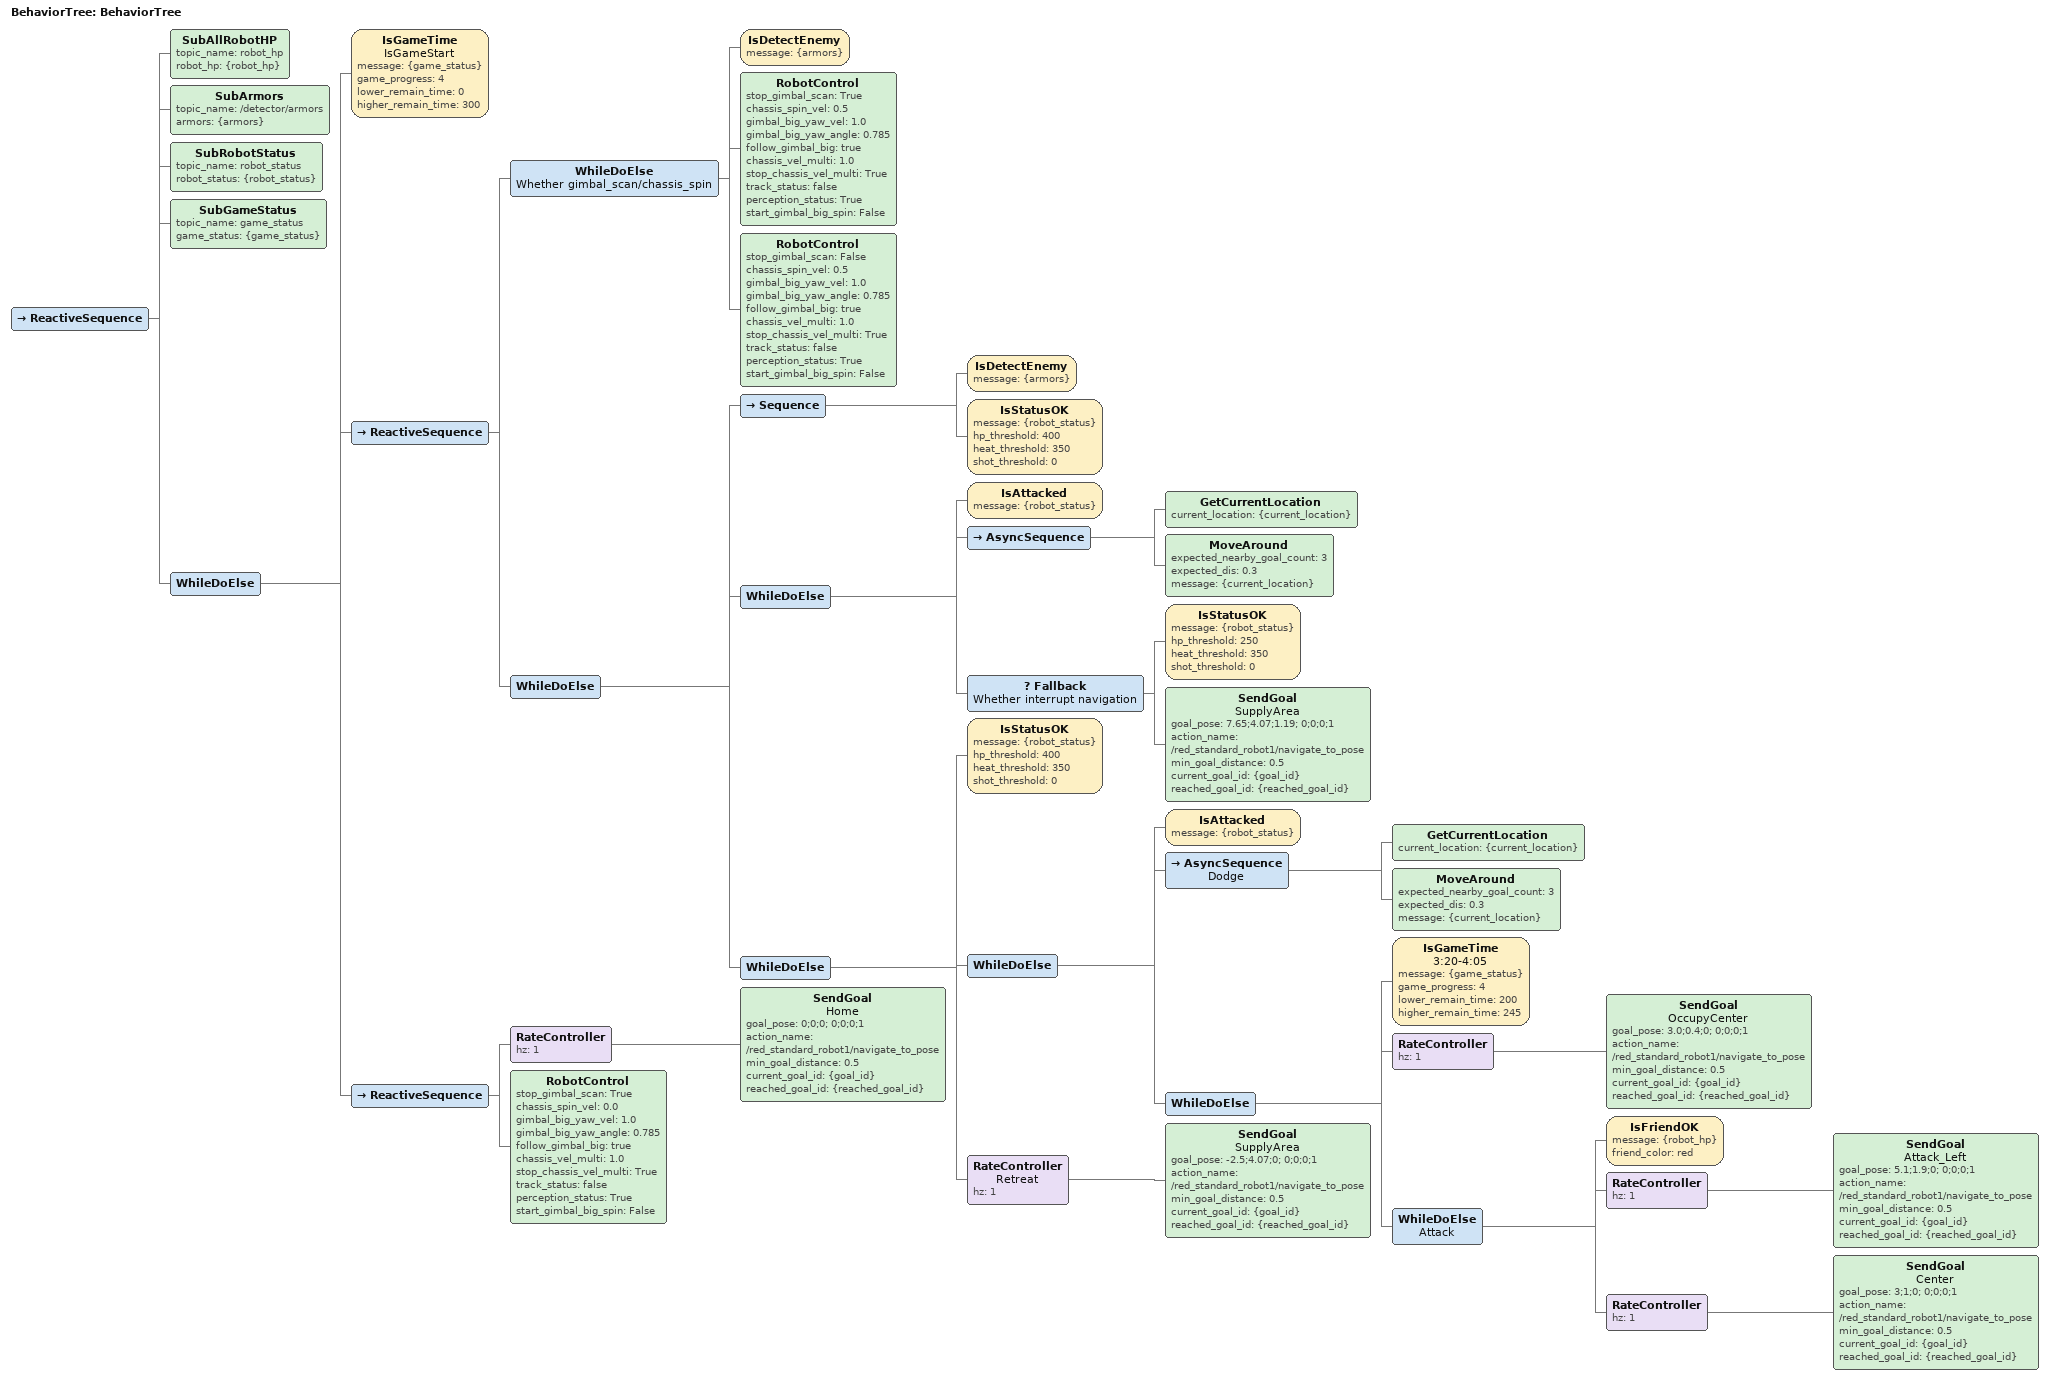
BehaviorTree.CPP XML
<?xml version="1.0" encoding="UTF-8"?>
<root BTCPP_format="4"
      main_tree_to_execute="BehaviorTree">
  <BehaviorTree ID="BehaviorTree">
    <ReactiveSequence>
      <SubAllRobotHP topic_name="robot_hp"
                     robot_hp="{robot_hp}"/>
      <SubArmors topic_name="/detector/armors"
                 armors="{armors}"/>
      <SubRobotStatus topic_name="robot_status"
                      robot_status="{robot_status}"/>
      <SubGameStatus topic_name="game_status"
                     game_status="{game_status}"/>
      <WhileDoElse>
        <IsGameTime name="IsGameStart"
                    message="{game_status}"
                    game_progress="4"
                    lower_remain_time="0"
                    higher_remain_time="300"/>
        <ReactiveSequence>
          <WhileDoElse name="Whether gimbal_scan/chassis_spin">
            <IsDetectEnemy message="{armors}"/>
            <RobotControl stop_gimbal_scan="True"
                          chassis_spin_vel="0.5"
                          gimbal_big_yaw_vel="1.0"
                          gimbal_big_yaw_angle="0.785"
                          follow_gimbal_big="true"
                          chassis_vel_multi="1.0"
                          stop_chassis_vel_multi="True"
                          track_status="false"
                          perception_status="True"
                          start_gimbal_big_spin="False"/>
            <RobotControl stop_gimbal_scan="False"
                          chassis_spin_vel="0.5"
                          gimbal_big_yaw_vel="1.0"
                          gimbal_big_yaw_angle="0.785"
                          follow_gimbal_big="true"
                          chassis_vel_multi="1.0"
                          stop_chassis_vel_multi="True"
                          track_status="false"
                          perception_status="True"
                          start_gimbal_big_spin="False"/>
          </WhileDoElse>
          <WhileDoElse>
            <Sequence>
              <IsDetectEnemy message="{armors}"/>
              <IsStatusOK message="{robot_status}"
                          hp_threshold="400"
                          heat_threshold="350"
                          shot_threshold="0"/>
            </Sequence>
            <WhileDoElse>
              <IsAttacked message="{robot_status}"/>
              <AsyncSequence>
                <GetCurrentLocation current_location="{current_location}"/>
                <MoveAround expected_nearby_goal_count="3"
                            expected_dis="0.3"
                            message="{current_location}"/>
              </AsyncSequence>
              <Fallback name="Whether interrupt navigation">
                <IsStatusOK message="{robot_status}"
                            hp_threshold="250"
                            heat_threshold="350"
                            shot_threshold="0"/>
                <SendGoal name="SupplyArea"
                          goal_pose="7.65;4.07;1.19; 0;0;0;1"
                          action_name="/red_standard_robot1/navigate_to_pose"
                          min_goal_distance="0.5"
                          current_goal_id="{goal_id}"
                          reached_goal_id="{reached_goal_id}"/>
              </Fallback>
            </WhileDoElse>
            <WhileDoElse>
              <IsStatusOK message="{robot_status}"
                          hp_threshold="400"
                          heat_threshold="350"
                          shot_threshold="0"/>
              <WhileDoElse>
                <IsAttacked message="{robot_status}"/>
                <AsyncSequence name="Dodge">
                  <GetCurrentLocation current_location="{current_location}"/>
                  <MoveAround expected_nearby_goal_count="3"
                              expected_dis="0.3"
                              message="{current_location}"/>
                </AsyncSequence>
                <WhileDoElse>
                  <IsGameTime name="3:20-4:05"
                              message="{game_status}"
                              game_progress="4"
                              lower_remain_time="200"
                              higher_remain_time="245"/>
                  <RateController hz="1">
                    <SendGoal name="OccupyCenter"
                              goal_pose="3.0;0.4;0; 0;0;0;1"
                              action_name="/red_standard_robot1/navigate_to_pose"
                              min_goal_distance="0.5"
                              current_goal_id="{goal_id}"
                              reached_goal_id="{reached_goal_id}"/>
                  </RateController>
                  <WhileDoElse name="Attack">
                    <IsFriendOK message="{robot_hp}"
                                friend_color="red"/>
                    <RateController hz="1">
                      <SendGoal name="Attack_Left"
                                goal_pose="5.1;1.9;0; 0;0;0;1"
                                action_name="/red_standard_robot1/navigate_to_pose"
                                min_goal_distance="0.5"
                                current_goal_id="{goal_id}"
                                reached_goal_id="{reached_goal_id}"/>
                    </RateController>
                    <RateController hz="1">
                      <SendGoal name="Center"
                                goal_pose="3;1;0; 0;0;0;1"
                                action_name="/red_standard_robot1/navigate_to_pose"
                                min_goal_distance="0.5"
                                current_goal_id="{goal_id}"
                                reached_goal_id="{reached_goal_id}"/>
                    </RateController>
                  </WhileDoElse>
                </WhileDoElse>
              </WhileDoElse>
              <RateController name="Retreat"
                              hz="1">
                <SendGoal name="SupplyArea"
                          goal_pose="-2.5;4.07;0; 0;0;0;1"
                          action_name="/red_standard_robot1/navigate_to_pose"
                          min_goal_distance="0.5"
                          current_goal_id="{goal_id}"
                          reached_goal_id="{reached_goal_id}"/>
              </RateController>
            </WhileDoElse>
          </WhileDoElse>
        </ReactiveSequence>
        <ReactiveSequence>
          <RateController hz="1">
            <SendGoal name="Home"
                      goal_pose="0;0;0; 0;0;0;1"
                      action_name="/red_standard_robot1/navigate_to_pose"
                      min_goal_distance="0.5"
                      current_goal_id="{goal_id}"
                      reached_goal_id="{reached_goal_id}"/>
          </RateController>
          <RobotControl stop_gimbal_scan="True"
                        chassis_spin_vel="0.0"
                        gimbal_big_yaw_vel="1.0"
                        gimbal_big_yaw_angle="0.785"
                        follow_gimbal_big="true"
                        chassis_vel_multi="1.0"
                        stop_chassis_vel_multi="True"
                        track_status="false"
                        perception_status="True"
                        start_gimbal_big_spin="False"/>
        </ReactiveSequence>
      </WhileDoElse>
    </ReactiveSequence>
  </BehaviorTree>

</root>
